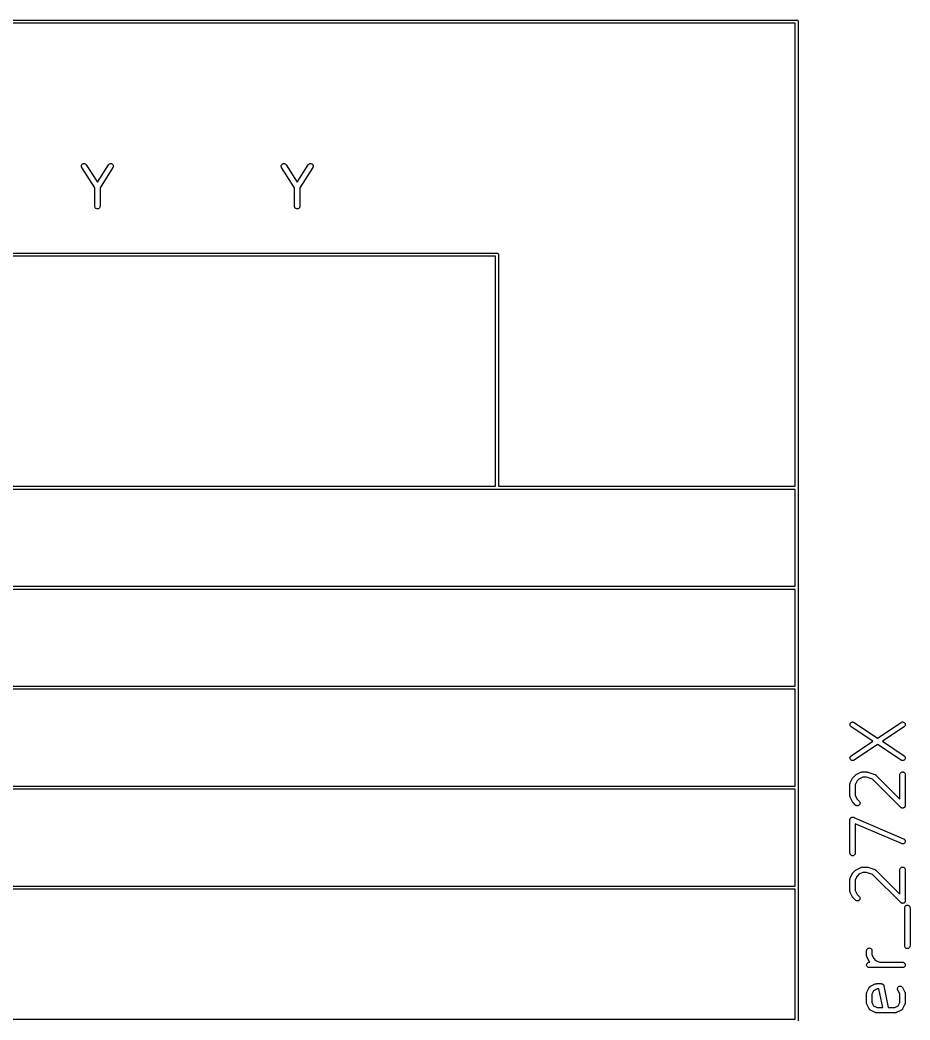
# Model space of a CAD drawing. Extents: x 1.13 to 10.7, y -7.15 to -1.11.
# Drawn here: x 6.684 to 8.02, y -2.899 to -1.398 of the extents above; entities that cross this region are included whole.
import ezdxf

# ---------------------------------------------------------------- set-up
doc = ezdxf.new("R2010")
doc.units = 0
doc.header["$MEASUREMENT"] = 0
doc.layers.add('BLACK', color=7, linetype='CONTINUOUS')

msp = doc.modelspace()

# ---------------------------------------------------------------- linework, layer by layer
at = {"layer": 'BLACK', "linetype": 'CONTINUOUS'}
for p, q in [((5.35012, -1.39764), (7.84988, -1.39764)), ((7.84764, -1.40236), (5.35236, -1.40236)), ((7.84764, -2.09764), (7.84764, -1.40236)), ((7.84988, -1.39764), (7.85, -1.39763)), ((7.85, -1.39763), (7.85012, -1.39764)), ((7.85012, -1.39764), (7.85012, -1.39764)), ((7.85012, -1.39764), (7.85046, -1.39767)), ((7.85046, -1.39767), (7.85091, -1.39781)), ((7.85091, -1.39781), (7.85132, -1.39803)), ((7.85132, -1.39803), (7.85168, -1.39832)), ((7.85168, -1.39832), (7.85197, -1.39868)), ((7.85197, -1.39868), (7.85219, -1.39909)), ((7.85219, -1.39909), (7.85233, -1.39954)), ((7.85233, -1.39954), (7.85237, -1.4)), ((7.85237, -1.4), (7.85236, -1.40012)), ((7.85236, -1.40012), (7.85236, -2.09988)), ((6.776, -1.61701), (6.7761, -1.61623)), ((6.77605, -1.61779), (6.776, -1.61701)), ((6.77625, -1.61854), (6.77605, -1.61779)), ((6.7761, -1.61623), (6.77636, -1.61549)), ((6.7766, -1.61924), (6.77625, -1.61854)), ((6.77636, -1.61549), (6.77674, -1.61482)), ((6.77663, -1.61929), (6.7766, -1.61924)), ((6.796, -1.64974), (6.77663, -1.61929)), ((6.77674, -1.61482), (6.77726, -1.61423)), ((6.77726, -1.61423), (6.77788, -1.61375)), ((6.77788, -1.61375), (6.77857, -1.61341)), ((6.77857, -1.61341), (6.77933, -1.6132)), ((6.77933, -1.6132), (6.78011, -1.61314)), ((6.78011, -1.61314), (6.78088, -1.61324)), ((6.78088, -1.61324), (6.78162, -1.61349)), ((6.78162, -1.61349), (6.7823, -1.61387)), ((6.7823, -1.61387), (6.78289, -1.61438)), ((6.78289, -1.61438), (6.78337, -1.615)), ((6.78337, -1.615), (6.8, -1.64112)), ((6.8, -1.64112), (6.81663, -1.615)), ((6.82337, -1.61929), (6.804, -1.64974)), ((6.81663, -1.615), (6.81666, -1.61495)), ((6.81666, -1.61495), (6.81715, -1.61434)), ((6.81715, -1.61434), (6.81774, -1.61384)), ((6.81774, -1.61384), (6.81843, -1.61346)), ((6.81843, -1.61346), (6.81917, -1.61323)), ((6.81917, -1.61323), (6.81995, -1.61314)), ((6.81995, -1.61314), (6.82073, -1.61321)), ((6.82073, -1.61321), (6.82148, -1.61343)), ((6.82148, -1.61343), (6.82217, -1.61378)), ((6.82217, -1.61378), (6.82278, -1.61427)), ((6.82278, -1.61427), (6.82329, -1.61486)), ((6.82329, -1.61486), (6.82367, -1.61555)), ((6.82373, -1.61859), (6.82337, -1.61929)), ((6.82367, -1.61555), (6.82391, -1.61629)), ((6.82394, -1.61784), (6.82373, -1.61859)), ((6.82391, -1.61629), (6.824, -1.61706)), ((6.824, -1.61706), (6.82394, -1.61784)), ((7.076, -1.61701), (7.0761, -1.61623)), ((7.07605, -1.61779), (7.076, -1.61701)), ((7.07625, -1.61854), (7.07605, -1.61779)), ((7.0761, -1.61623), (7.07636, -1.61549)), ((7.0766, -1.61924), (7.07625, -1.61854)), ((7.07636, -1.61549), (7.07674, -1.61482)), ((7.07663, -1.61929), (7.0766, -1.61924)), ((7.096, -1.64974), (7.07663, -1.61929)), ((7.07674, -1.61482), (7.07726, -1.61423)), ((7.07726, -1.61423), (7.07788, -1.61375)), ((7.07788, -1.61375), (7.07857, -1.61341)), ((7.07857, -1.61341), (7.07933, -1.6132)), ((7.07933, -1.6132), (7.08011, -1.61314)), ((7.08011, -1.61314), (7.08088, -1.61324)), ((7.08088, -1.61324), (7.08162, -1.61349)), ((7.08162, -1.61349), (7.0823, -1.61387)), ((7.0823, -1.61387), (7.08289, -1.61438)), ((7.08289, -1.61438), (7.08337, -1.615)), ((7.08337, -1.615), (7.1, -1.64112)), ((7.1, -1.64112), (7.11663, -1.615)), ((7.12337, -1.61929), (7.104, -1.64974)), ((7.11663, -1.615), (7.11666, -1.61495)), ((7.11666, -1.61495), (7.11715, -1.61434)), ((7.11715, -1.61434), (7.11774, -1.61384)), ((7.11774, -1.61384), (7.11843, -1.61346)), ((7.11843, -1.61346), (7.11917, -1.61323)), ((7.11917, -1.61323), (7.11995, -1.61314)), ((7.11995, -1.61314), (7.12073, -1.61321)), ((7.12073, -1.61321), (7.12148, -1.61343)), ((7.12148, -1.61343), (7.12217, -1.61378)), ((7.12217, -1.61378), (7.12278, -1.61427)), ((7.12278, -1.61427), (7.12329, -1.61486)), ((7.12329, -1.61486), (7.12367, -1.61555)), ((7.12373, -1.61859), (7.12337, -1.61929)), ((7.12367, -1.61555), (7.12391, -1.61629)), ((7.12394, -1.61784), (7.12373, -1.61859)), ((7.12391, -1.61629), (7.124, -1.61706)), ((7.124, -1.61706), (7.12394, -1.61784)), ((6.796, -1.67714), (6.796, -1.64974)), ((6.804, -1.64974), (6.804, -1.67714)), ((7.096, -1.67714), (7.096, -1.64974)), ((7.104, -1.64974), (7.104, -1.67714)), ((6.79608, -1.67792), (6.796, -1.67714)), ((6.7963, -1.67867), (6.79608, -1.67792)), ((6.79667, -1.67936), (6.7963, -1.67867)), ((6.79716, -1.67996), (6.79667, -1.67936)), ((6.79776, -1.68046), (6.79716, -1.67996)), ((6.79845, -1.68083), (6.79776, -1.68046)), ((6.7992, -1.68106), (6.79845, -1.68083)), ((6.79997, -1.68114), (6.7992, -1.68106)), ((6.80075, -1.68107), (6.79997, -1.68114)), ((6.8015, -1.68085), (6.80075, -1.68107)), ((6.80219, -1.68049), (6.8015, -1.68085)), ((6.8028, -1.68), (6.80219, -1.68049)), ((6.8033, -1.6794), (6.8028, -1.68)), ((6.80368, -1.67872), (6.8033, -1.6794)), ((6.80391, -1.67797), (6.80368, -1.67872)), ((6.804, -1.6772), (6.80391, -1.67797)), ((6.804, -1.67714), (6.804, -1.6772)), ((7.09608, -1.67792), (7.096, -1.67714)), ((7.0963, -1.67867), (7.09608, -1.67792)), ((7.09667, -1.67936), (7.0963, -1.67867)), ((7.09716, -1.67996), (7.09667, -1.67936)), ((7.09776, -1.68046), (7.09716, -1.67996)), ((7.09845, -1.68083), (7.09776, -1.68046)), ((7.0992, -1.68106), (7.09845, -1.68083)), ((7.09997, -1.68114), (7.0992, -1.68106)), ((7.10075, -1.68107), (7.09997, -1.68114)), ((7.1015, -1.68085), (7.10075, -1.68107)), ((7.10219, -1.68049), (7.1015, -1.68085)), ((7.1028, -1.68), (7.10219, -1.68049)), ((7.1033, -1.6794), (7.1028, -1.68)), ((7.10368, -1.67872), (7.1033, -1.6794)), ((7.10391, -1.67797), (7.10368, -1.67872)), ((7.104, -1.6772), (7.10391, -1.67797)), ((7.104, -1.67714), (7.104, -1.6772)), ((5.80012, -1.74764), (7.39988, -1.74764)), ((7.39764, -1.75236), (5.80236, -1.75236)), ((7.39764, -2.09764), (7.39764, -1.75236)), ((7.39988, -1.74764), (7.4, -1.74763)), ((7.4, -1.74763), (7.40012, -1.74764)), ((7.40012, -1.74764), (7.40012, -1.74764)), ((7.40012, -1.74764), (7.40046, -1.74767)), ((7.40046, -1.74767), (7.40091, -1.74781)), ((7.40091, -1.74781), (7.40132, -1.74803)), ((7.40132, -1.74803), (7.40168, -1.74832)), ((7.40168, -1.74832), (7.40197, -1.74868)), ((7.40197, -1.74868), (7.40219, -1.74909)), ((7.40219, -1.74909), (7.40233, -1.74954)), ((7.40233, -1.74954), (7.40237, -1.75)), ((7.40237, -1.75), (7.40236, -1.75012)), ((7.40236, -1.75012), (7.40236, -2.09764)), ((5.80236, -2.09764), (7.39764, -2.09764)), ((7.40236, -2.09764), (7.84764, -2.09764)), ((7.85236, -2.09988), (7.85237, -2.1)), ((7.85237, -2.1), (7.85236, -2.10012)), ((7.85236, -2.10012), (7.85236, -2.24988)), ((7.39988, -2.10236), (5.80012, -2.10236)), ((7.4, -2.10237), (7.39988, -2.10236)), ((7.40012, -2.10236), (7.4, -2.10237)), ((7.84764, -2.10236), (7.40012, -2.10236)), ((7.84764, -2.24764), (7.84764, -2.10236)), ((5.35236, -2.24764), (7.84764, -2.24764)), ((7.85236, -2.24988), (7.85237, -2.25)), ((7.85237, -2.25), (7.85236, -2.25012)), ((7.85236, -2.25012), (7.85236, -2.39988)), ((7.84764, -2.25236), (5.35236, -2.25236)), ((7.84764, -2.39764), (7.84764, -2.25236)), ((5.35236, -2.39764), (7.84764, -2.39764)), ((7.85236, -2.39988), (7.85237, -2.4)), ((7.85237, -2.4), (7.85236, -2.40012)), ((7.85236, -2.40012), (7.85236, -2.54988)), ((7.84764, -2.40236), (5.35236, -2.40236)), ((7.84764, -2.54764), (7.84764, -2.40236)), ((7.92993, -2.45532), (7.93001, -2.45455)), ((7.93, -2.4561), (7.92993, -2.45532)), ((7.93022, -2.45685), (7.93, -2.4561)), ((7.93001, -2.45455), (7.93024, -2.4538)), ((7.93058, -2.45754), (7.93022, -2.45685)), ((7.93024, -2.4538), (7.93062, -2.45312)), ((7.93107, -2.45815), (7.93058, -2.45754)), ((7.93062, -2.45312), (7.93111, -2.45251)), ((7.93166, -2.45865), (7.93107, -2.45815)), ((7.93111, -2.45251), (7.93172, -2.45202)), ((7.93171, -2.45869), (7.93166, -2.45865)), ((7.96422, -2.48036), (7.93171, -2.45869)), ((7.93172, -2.45202), (7.93241, -2.45166)), ((7.93241, -2.45166), (7.93316, -2.45143)), ((7.93316, -2.45143), (7.93393, -2.45136)), ((7.93393, -2.45136), (7.93471, -2.45143)), ((7.93471, -2.45143), (7.93546, -2.45166)), ((7.93546, -2.45166), (7.93615, -2.45203)), ((7.93615, -2.45203), (7.97143, -2.47555)), ((7.97143, -2.47555), (8.00671, -2.45203)), ((8.01115, -2.45869), (7.97864, -2.48036)), ((8.00671, -2.45203), (8.00676, -2.452)), ((8.00676, -2.452), (8.00745, -2.45164)), ((8.00745, -2.45164), (8.0082, -2.45142)), ((8.0082, -2.45142), (8.00898, -2.45136)), ((8.00898, -2.45136), (8.00975, -2.45144)), ((8.00975, -2.45144), (8.0105, -2.45168)), ((8.0105, -2.45168), (8.01118, -2.45205)), ((8.01175, -2.45819), (8.01115, -2.45869)), ((8.01118, -2.45205), (8.01178, -2.45255)), ((8.01225, -2.45759), (8.01175, -2.45819)), ((8.01178, -2.45255), (8.01227, -2.45316)), ((8.01262, -2.4569), (8.01225, -2.45759)), ((8.01227, -2.45316), (8.01263, -2.45385)), ((8.01285, -2.45616), (8.01262, -2.4569)), ((8.01263, -2.45385), (8.01286, -2.4546)), ((8.01293, -2.45538), (8.01285, -2.45616)), ((8.01286, -2.4546), (8.01293, -2.45538)), ((7.93171, -2.50203), (7.96422, -2.48036)), ((7.97143, -2.48516), (7.93615, -2.50869)), ((8.00671, -2.50869), (7.97143, -2.48516)), ((7.97864, -2.48036), (8.01115, -2.50203)), ((7.92993, -2.50534), (7.93001, -2.50456)), ((7.93, -2.50611), (7.92993, -2.50534)), ((7.93022, -2.50686), (7.93, -2.50611)), ((7.93001, -2.50456), (7.93024, -2.50381)), ((7.93058, -2.50755), (7.93022, -2.50686)), ((7.93024, -2.50381), (7.93061, -2.50313)), ((7.93061, -2.50313), (7.93111, -2.50252)), ((7.93111, -2.50252), (7.93171, -2.50203)), ((8.01115, -2.50203), (8.01119, -2.50206)), ((8.01119, -2.50206), (8.01179, -2.50256)), ((8.01179, -2.50256), (8.01228, -2.50317)), ((8.01228, -2.50317), (8.01264, -2.50386)), ((8.01285, -2.50617), (8.01261, -2.50691)), ((8.01264, -2.50386), (8.01286, -2.50461)), ((8.01293, -2.50539), (8.01285, -2.50617)), ((8.01286, -2.50461), (8.01293, -2.50539)), ((7.93108, -2.50816), (7.93058, -2.50755)), ((7.93167, -2.50866), (7.93108, -2.50816)), ((7.93236, -2.50904), (7.93167, -2.50866)), ((7.9331, -2.50927), (7.93236, -2.50904)), ((7.93388, -2.50936), (7.9331, -2.50927)), ((7.93466, -2.50929), (7.93388, -2.50936)), ((7.93541, -2.50907), (7.93466, -2.50929)), ((7.9361, -2.50872), (7.93541, -2.50907)), ((7.93615, -2.50869), (7.9361, -2.50872)), ((8.0074, -2.50905), (8.00671, -2.50869)), ((8.00815, -2.50928), (8.0074, -2.50905)), ((8.00892, -2.50936), (8.00815, -2.50928)), ((8.0097, -2.50928), (8.00892, -2.50936)), ((8.01045, -2.50906), (8.0097, -2.50928)), ((8.01114, -2.50869), (8.01045, -2.50906)), ((8.01174, -2.5082), (8.01114, -2.50869)), ((8.01224, -2.5076), (8.01174, -2.5082)), ((8.01261, -2.50691), (8.01224, -2.5076)), ((7.93035, -2.54285), (7.93392, -2.53571)), ((7.93392, -2.53571), (7.93395, -2.53566)), ((7.93395, -2.53566), (7.93407, -2.53547)), ((7.93407, -2.53547), (7.93418, -2.53527)), ((7.93418, -2.53527), (7.93428, -2.53515)), ((7.93428, -2.53515), (7.93437, -2.53501)), ((7.93437, -2.53501), (7.93453, -2.53485)), ((7.93453, -2.53485), (7.93467, -2.53467)), ((7.93467, -2.53467), (7.93824, -2.5311)), ((7.93824, -2.5311), (7.93828, -2.53106)), ((7.93828, -2.53106), (7.93846, -2.53092)), ((7.93846, -2.53092), (7.93862, -2.53077)), ((7.93862, -2.53077), (7.93876, -2.53068)), ((7.93876, -2.53068), (7.93889, -2.53057)), ((7.93889, -2.53057), (7.93909, -2.53047)), ((7.93909, -2.53047), (7.93928, -2.53035)), ((7.93928, -2.53035), (7.94643, -2.52678)), ((7.94916, -2.53436), (7.94344, -2.53722)), ((7.94643, -2.52678), (7.94648, -2.52675)), ((7.94648, -2.52675), (7.94659, -2.52671)), ((7.94659, -2.52671), (7.94669, -2.52666)), ((7.94669, -2.52666), (7.94695, -2.52658)), ((7.94695, -2.52658), (7.94721, -2.52649)), ((7.94721, -2.52649), (7.94732, -2.52647)), ((7.94732, -2.52647), (7.94744, -2.52643)), ((7.94744, -2.52643), (7.94771, -2.52641)), ((7.94771, -2.52641), (7.94798, -2.52636)), ((7.94798, -2.52636), (7.9481, -2.52637)), ((7.9481, -2.52637), (7.94821, -2.52636)), ((7.94821, -2.52636), (7.95536, -2.52636)), ((7.95471, -2.53436), (7.94916, -2.53436)), ((7.96391, -2.53742), (7.95471, -2.53436)), ((7.95536, -2.52636), (7.95541, -2.52636)), ((7.95541, -2.52636), (7.95564, -2.52638)), ((7.95564, -2.52638), (7.95586, -2.52639)), ((7.95586, -2.52639), (7.95602, -2.52643)), ((7.95602, -2.52643), (7.95619, -2.52644)), ((7.95619, -2.52644), (7.9564, -2.52651)), ((7.9564, -2.52651), (7.95662, -2.52656)), ((7.95662, -2.52656), (7.96734, -2.53013)), ((7.96734, -2.53013), (7.96739, -2.53015)), ((7.96739, -2.53015), (7.9675, -2.5302)), ((7.9675, -2.5302), (7.96761, -2.53024)), ((7.96761, -2.53024), (7.96785, -2.53036)), ((7.96785, -2.53036), (7.9681, -2.53048)), ((7.9681, -2.53048), (7.96819, -2.53055)), ((7.96819, -2.53055), (7.9683, -2.5306)), ((7.9683, -2.5306), (7.96851, -2.53078)), ((7.96851, -2.53078), (7.96873, -2.53094)), ((7.96873, -2.53094), (7.96881, -2.53103)), ((7.96881, -2.53103), (7.9689, -2.5311)), ((7.9689, -2.5311), (8.00493, -2.56713)), ((8.00493, -2.5303), (8.00502, -2.52953)), ((8.00493, -2.53036), (8.00493, -2.5303)), ((8.00493, -2.56713), (8.00493, -2.53036)), ((8.00502, -2.52953), (8.00525, -2.52878)), ((8.00525, -2.52878), (8.00563, -2.5281)), ((8.00563, -2.5281), (8.00613, -2.5275)), ((8.00613, -2.5275), (8.00674, -2.52701)), ((8.00674, -2.52701), (8.00743, -2.52665)), ((8.00743, -2.52665), (8.00818, -2.52643)), ((8.00818, -2.52643), (8.00896, -2.52636)), ((8.00896, -2.52636), (8.00973, -2.52644)), ((8.00973, -2.52644), (8.01048, -2.52667)), ((8.01048, -2.52667), (8.01117, -2.52704)), ((8.01117, -2.52704), (8.01177, -2.52754)), ((8.01177, -2.52754), (8.01226, -2.52814)), ((8.01226, -2.52814), (8.01263, -2.52883)), ((8.01263, -2.52883), (8.01285, -2.52958)), ((8.01285, -2.52958), (8.01293, -2.53036)), ((8.01293, -2.53036), (8.01293, -2.57679)), ((5.35236, -2.54764), (7.84764, -2.54764)), ((7.85236, -2.54988), (7.85237, -2.55)), ((7.85237, -2.55), (7.85236, -2.55012)), ((7.85236, -2.55012), (7.85236, -2.69988)), ((7.92993, -2.54459), (7.92994, -2.54447)), ((7.92993, -2.54464), (7.92993, -2.54459)), ((7.92993, -2.5625), (7.92993, -2.54464)), ((7.92994, -2.54435), (7.92999, -2.54408)), ((7.92994, -2.54447), (7.92994, -2.54435)), ((7.92999, -2.54408), (7.93002, -2.54381)), ((7.93002, -2.54381), (7.93005, -2.5437)), ((7.93005, -2.5437), (7.93007, -2.54358)), ((7.93007, -2.54358), (7.93017, -2.54333)), ((7.93017, -2.54333), (7.93025, -2.54307)), ((7.93025, -2.54307), (7.93031, -2.54296)), ((7.93031, -2.54296), (7.93035, -2.54285)), ((7.94079, -2.53987), (7.93793, -2.54559)), ((7.93793, -2.54559), (7.93793, -2.56156)), ((7.94344, -2.53722), (7.94079, -2.53987)), ((8.0061, -2.57961), (7.96391, -2.53742)), ((7.84764, -2.55236), (5.35236, -2.55236)), ((7.84764, -2.69764), (7.84764, -2.55236)), ((7.92994, -2.56262), (7.92993, -2.5625)), ((7.92994, -2.56273), (7.92994, -2.56262)), ((7.92998, -2.563), (7.92994, -2.56273)), ((7.93, -2.56328), (7.92998, -2.563)), ((7.93004, -2.56339), (7.93, -2.56328)), ((7.93006, -2.56351), (7.93004, -2.56339)), ((7.93015, -2.56376), (7.93006, -2.56351)), ((7.93023, -2.56402), (7.93015, -2.56376)), ((7.93029, -2.56413), (7.93023, -2.56402)), ((7.93033, -2.56424), (7.93029, -2.56413)), ((7.93035, -2.56429), (7.93033, -2.56424)), ((7.93392, -2.57143), (7.93035, -2.56429)), ((7.93793, -2.56156), (7.94079, -2.56727)), ((7.93404, -2.57162), (7.93392, -2.57143)), ((7.93415, -2.57182), (7.93404, -2.57162)), ((7.93425, -2.57195), (7.93415, -2.57182)), ((7.93434, -2.57209), (7.93425, -2.57195)), ((7.93449, -2.57226), (7.93434, -2.57209)), ((7.93463, -2.57243), (7.93449, -2.57226)), ((7.93467, -2.57247), (7.93463, -2.57243)), ((7.93824, -2.57604), (7.93467, -2.57247)), ((7.93885, -2.57654), (7.93824, -2.57604)), ((7.93953, -2.57691), (7.93885, -2.57654)), ((7.94028, -2.57714), (7.93953, -2.57691)), ((7.94106, -2.57721), (7.94028, -2.57714)), ((7.94079, -2.56727), (7.9439, -2.57039)), ((7.94183, -2.57714), (7.94106, -2.57721)), ((7.94258, -2.57692), (7.94183, -2.57714)), ((7.94327, -2.57655), (7.94258, -2.57692)), ((7.94388, -2.57606), (7.94327, -2.57655)), ((7.94438, -2.57546), (7.94388, -2.57606)), ((7.9439, -2.57039), (7.94394, -2.57043)), ((7.94394, -2.57043), (7.94443, -2.57104)), ((7.94475, -2.57478), (7.94438, -2.57546)), ((7.94443, -2.57104), (7.94479, -2.57173)), ((7.94499, -2.57403), (7.94475, -2.57478)), ((7.94479, -2.57173), (7.945, -2.57248)), ((7.94507, -2.57326), (7.94499, -2.57403)), ((7.945, -2.57248), (7.94507, -2.57326)), ((8.0064, -2.57986), (8.0061, -2.57961)), ((8.00669, -2.5801), (8.0064, -2.57986)), ((8.0067, -2.58011), (8.00669, -2.5801)), ((8.00704, -2.58029), (8.0067, -2.58011)), ((8.0067, -2.58011), (8.0067, -2.58011)), ((8.00738, -2.58047), (8.00704, -2.58029)), ((8.00739, -2.58048), (8.00738, -2.58047)), ((8.00776, -2.58059), (8.00739, -2.58048)), ((8.00739, -2.58048), (8.00739, -2.58048)), ((8.00812, -2.5807), (8.00776, -2.58059)), ((8.00813, -2.5807), (8.00812, -2.5807)), ((8.00814, -2.58071), (8.00813, -2.5807)), ((8.00852, -2.58075), (8.00814, -2.58071)), ((8.0089, -2.58079), (8.00852, -2.58075)), ((8.00891, -2.58079), (8.0089, -2.58079)), ((8.0093, -2.58075), (8.00891, -2.58079)), ((8.00891, -2.58079), (8.00891, -2.58079)), ((8.00968, -2.58071), (8.0093, -2.58075)), ((8.00969, -2.58071), (8.00968, -2.58071)), ((8.00968, -2.58071), (8.00968, -2.58071)), ((8.01006, -2.5806), (8.00969, -2.58071)), ((8.01043, -2.58049), (8.01006, -2.5806)), ((8.01044, -2.58049), (8.01043, -2.58049)), ((8.01043, -2.58049), (8.01043, -2.58049)), ((8.01078, -2.58031), (8.01044, -2.58049)), ((8.01112, -2.58013), (8.01078, -2.58031)), ((8.01113, -2.58013), (8.01112, -2.58013)), ((8.01112, -2.58013), (8.01112, -2.58013)), ((8.01144, -2.57988), (8.01113, -2.58013)), ((8.01173, -2.57964), (8.01144, -2.57988)), ((8.01174, -2.57963), (8.01173, -2.57964)), ((8.01173, -2.57964), (8.01173, -2.57964)), ((8.01198, -2.57934), (8.01174, -2.57963)), ((8.01223, -2.57905), (8.01198, -2.57934)), ((8.01224, -2.57903), (8.01223, -2.57904)), ((8.01223, -2.57904), (8.01223, -2.57905)), ((8.01242, -2.57869), (8.01224, -2.57903)), ((8.01261, -2.57836), (8.01242, -2.57869)), ((8.01273, -2.57798), (8.01261, -2.57835)), ((8.01261, -2.57835), (8.01261, -2.57836)), ((8.01261, -2.57836), (8.01261, -2.57836)), ((8.01284, -2.57762), (8.01273, -2.57798)), ((8.01289, -2.57721), (8.01284, -2.5776)), ((8.01284, -2.5776), (8.01284, -2.57761)), ((8.01284, -2.57761), (8.01284, -2.57762)), ((8.01293, -2.57684), (8.01289, -2.57721)), ((8.01293, -2.57679), (8.01293, -2.57683)), ((8.01293, -2.57683), (8.01293, -2.57683)), ((8.01293, -2.57683), (8.01293, -2.57683)), ((8.01293, -2.57683), (8.01293, -2.57684)), ((7.93014, -2.597), (7.93025, -2.59664)), ((7.93025, -2.59664), (7.93026, -2.59663)), ((7.93026, -2.59661), (7.93045, -2.59628)), ((7.93026, -2.59663), (7.93026, -2.59661)), ((7.93045, -2.59628), (7.93063, -2.59595)), ((7.93063, -2.59595), (7.93064, -2.59594)), ((7.93064, -2.59593), (7.93089, -2.59565)), ((7.93064, -2.59594), (7.93064, -2.59593)), ((7.93089, -2.59565), (7.93113, -2.59536)), ((7.93113, -2.59536), (7.93114, -2.59535)), ((7.93114, -2.59535), (7.93115, -2.59534)), ((7.93115, -2.59534), (7.93144, -2.5951)), ((7.93144, -2.5951), (7.93174, -2.59487)), ((7.93174, -2.59487), (7.93175, -2.59486)), ((7.93175, -2.59486), (7.93176, -2.59485)), ((7.93176, -2.59485), (7.9321, -2.59468)), ((7.9321, -2.59468), (7.93243, -2.59451)), ((7.93243, -2.59451), (7.93244, -2.5945)), ((7.93244, -2.5945), (7.93246, -2.5945)), ((7.93246, -2.5945), (7.93282, -2.59439)), ((7.93282, -2.59439), (7.93318, -2.59429)), ((7.93318, -2.59429), (7.93319, -2.59428)), ((7.93319, -2.59428), (7.93321, -2.59428)), ((7.93321, -2.59428), (7.93358, -2.59425)), ((7.93358, -2.59425), (7.93396, -2.59421)), ((7.93396, -2.59421), (7.93397, -2.59422)), ((7.93397, -2.59422), (7.93398, -2.59421)), ((7.93398, -2.59421), (7.93436, -2.59426)), ((7.93436, -2.59426), (7.93473, -2.5943)), ((7.93473, -2.5943), (7.93475, -2.5943)), ((7.93475, -2.5943), (7.93476, -2.5943)), ((7.93476, -2.5943), (7.93512, -2.59442)), ((7.93512, -2.59442), (7.93548, -2.59453)), ((7.93548, -2.59453), (7.93549, -2.59453)), ((7.93549, -2.59453), (7.9355, -2.59454)), ((7.9355, -2.59454), (8.0105, -2.62668)), ((7.92993, -2.59813), (7.92997, -2.59776)), ((7.92993, -2.59814), (7.92993, -2.59813)), ((7.92993, -2.59816), (7.92993, -2.59814)), ((7.92993, -2.59821), (7.92993, -2.59816)), ((7.92993, -2.64821), (7.92993, -2.59821)), ((7.92997, -2.59776), (7.93002, -2.59738)), ((7.93002, -2.59736), (7.93014, -2.597)), ((7.93002, -2.59737), (7.93002, -2.59736)), ((7.93002, -2.59738), (7.93002, -2.59737)), ((8.00735, -2.63403), (7.93793, -2.60428)), ((7.93793, -2.60428), (7.93793, -2.64821)), ((8.0105, -2.62668), (8.01056, -2.6267)), ((8.01056, -2.6267), (8.01123, -2.62709)), ((8.0081, -2.63427), (8.00735, -2.63403)), ((8.00887, -2.63436), (8.0081, -2.63427)), ((8.00965, -2.63429), (8.00887, -2.63436)), ((8.0104, -2.63408), (8.00965, -2.63429)), ((8.0111, -2.63372), (8.0104, -2.63408)), ((8.01171, -2.63323), (8.0111, -2.63372)), ((8.01123, -2.62709), (8.01183, -2.6276)), ((8.01221, -2.63264), (8.01171, -2.63323)), ((8.01183, -2.6276), (8.01231, -2.62821)), ((8.01259, -2.63196), (8.01221, -2.63264)), ((8.01231, -2.62821), (8.01266, -2.62891)), ((8.01284, -2.63122), (8.01259, -2.63196)), ((8.01266, -2.62891), (8.01287, -2.62966)), ((8.01293, -2.63044), (8.01284, -2.63122)), ((8.01287, -2.62966), (8.01293, -2.63044)), ((7.93, -2.64899), (7.92993, -2.64821)), ((7.93023, -2.64974), (7.93, -2.64899)), ((7.9306, -2.65043), (7.93023, -2.64974)), ((7.93109, -2.65103), (7.9306, -2.65043)), ((7.93169, -2.65153), (7.93109, -2.65103)), ((7.93238, -2.6519), (7.93169, -2.65153)), ((7.93312, -2.65213), (7.93238, -2.6519)), ((7.9339, -2.65221), (7.93312, -2.65213)), ((7.93468, -2.65214), (7.9339, -2.65221)), ((7.93543, -2.65192), (7.93468, -2.65214)), ((7.93612, -2.65156), (7.93543, -2.65192)), ((7.93673, -2.65107), (7.93612, -2.65156)), ((7.93723, -2.65047), (7.93673, -2.65107)), ((7.93761, -2.64979), (7.93723, -2.65047)), ((7.93784, -2.64905), (7.93761, -2.64979)), ((7.93793, -2.64827), (7.93784, -2.64905)), ((7.93793, -2.64821), (7.93793, -2.64827)), ((7.93928, -2.67321), (7.94643, -2.66964)), ((7.94643, -2.66964), (7.94648, -2.66961)), ((7.94648, -2.66961), (7.94659, -2.66957)), ((7.94659, -2.66957), (7.94669, -2.66952)), ((7.94669, -2.66952), (7.94695, -2.66944)), ((7.94695, -2.66944), (7.94721, -2.66934)), ((7.94721, -2.66934), (7.94732, -2.66932)), ((7.94732, -2.66932), (7.94744, -2.66929)), ((7.94744, -2.66929), (7.94771, -2.66926)), ((7.94771, -2.66926), (7.94798, -2.66922)), ((7.94798, -2.66922), (7.9481, -2.66923)), ((7.9481, -2.66923), (7.94821, -2.66921)), ((7.94821, -2.66921), (7.95536, -2.66921)), ((7.95536, -2.66921), (7.95541, -2.66921)), ((7.95541, -2.66921), (7.95564, -2.66924)), ((7.95564, -2.66924), (7.95586, -2.66925)), ((7.95586, -2.66925), (7.95602, -2.66928)), ((7.95602, -2.66928), (7.95619, -2.6693)), ((7.95619, -2.6693), (7.9564, -2.66937)), ((7.9564, -2.66937), (7.95662, -2.66942)), ((7.95662, -2.66942), (7.96734, -2.67299)), ((8.00502, -2.67238), (8.00525, -2.67164)), ((8.00525, -2.67164), (8.00563, -2.67095)), ((8.00563, -2.67095), (8.00613, -2.67036)), ((8.00613, -2.67036), (8.00674, -2.66987)), ((8.00674, -2.66987), (8.00743, -2.66951)), ((8.00743, -2.66951), (8.00818, -2.66929)), ((8.00818, -2.66929), (8.00896, -2.66921)), ((8.00896, -2.66921), (8.00973, -2.6693)), ((8.00973, -2.6693), (8.01048, -2.66953)), ((8.01048, -2.66953), (8.01117, -2.6699)), ((8.01117, -2.6699), (8.01177, -2.6704)), ((8.01177, -2.6704), (8.01226, -2.671)), ((8.01226, -2.671), (8.01263, -2.67169)), ((8.01263, -2.67169), (8.01285, -2.67244)), ((7.92994, -2.68721), (7.92999, -2.68694)), ((7.92999, -2.68694), (7.93002, -2.68667)), ((7.93002, -2.68667), (7.93005, -2.68656)), ((7.93005, -2.68656), (7.93007, -2.68644)), ((7.93007, -2.68644), (7.93017, -2.68618)), ((7.93017, -2.68618), (7.93025, -2.68592)), ((7.93025, -2.68592), (7.93031, -2.68582)), ((7.93031, -2.68582), (7.93035, -2.68571)), ((7.93035, -2.68571), (7.93392, -2.67857)), ((7.93392, -2.67857), (7.93395, -2.67852)), ((7.93395, -2.67852), (7.93407, -2.67833)), ((7.93407, -2.67833), (7.93418, -2.67813)), ((7.93418, -2.67813), (7.93428, -2.678)), ((7.93428, -2.678), (7.93437, -2.67786)), ((7.93437, -2.67786), (7.93453, -2.6777)), ((7.93453, -2.6777), (7.93467, -2.67753)), ((7.93467, -2.67753), (7.93824, -2.67396)), ((7.94079, -2.68273), (7.93793, -2.68844)), ((7.93824, -2.67396), (7.93828, -2.67392)), ((7.93828, -2.67392), (7.93846, -2.67378)), ((7.93846, -2.67378), (7.93862, -2.67362)), ((7.93862, -2.67362), (7.93876, -2.67353)), ((7.93876, -2.67353), (7.93889, -2.67343)), ((7.93889, -2.67343), (7.93909, -2.67333)), ((7.93909, -2.67333), (7.93928, -2.67321)), ((7.94344, -2.68007), (7.94079, -2.68273)), ((7.94916, -2.67721), (7.94344, -2.68007)), ((7.95471, -2.67721), (7.94916, -2.67721)), ((7.96391, -2.68028), (7.95471, -2.67721)), ((8.0061, -2.72247), (7.96391, -2.68028)), ((7.96734, -2.67299), (7.96739, -2.67301)), ((7.96739, -2.67301), (7.9675, -2.67306)), ((7.9675, -2.67306), (7.96761, -2.67309)), ((7.96761, -2.67309), (7.96785, -2.67322)), ((7.96785, -2.67322), (7.9681, -2.67334)), ((7.9681, -2.67334), (7.96819, -2.67341)), ((7.96819, -2.67341), (7.9683, -2.67346)), ((7.9683, -2.67346), (7.96851, -2.67364)), ((7.96851, -2.67364), (7.96873, -2.6738)), ((7.96873, -2.6738), (7.96881, -2.67388)), ((7.96881, -2.67388), (7.9689, -2.67396)), ((7.9689, -2.67396), (8.00493, -2.70999)), ((8.00493, -2.67316), (8.00502, -2.67238)), ((8.00493, -2.67321), (8.00493, -2.67316)), ((8.00493, -2.70999), (8.00493, -2.67321)), ((8.01285, -2.67244), (8.01293, -2.67321)), ((8.01293, -2.67321), (8.01293, -2.71964)), ((5.35236, -2.69764), (7.84764, -2.69764)), ((7.85236, -2.69988), (7.85237, -2.7)), ((7.85237, -2.7), (7.85236, -2.70012)), ((7.85236, -2.70012), (7.85236, -2.89988)), ((7.92993, -2.68744), (7.92994, -2.68733)), ((7.92993, -2.6875), (7.92993, -2.68744)), ((7.92993, -2.70536), (7.92993, -2.6875)), ((7.92994, -2.68733), (7.92994, -2.68721)), ((7.93793, -2.68844), (7.93793, -2.70441)), ((7.84764, -2.70236), (5.35236, -2.70236)), ((7.84764, -2.89764), (7.84764, -2.70236)), ((7.92994, -2.70547), (7.92993, -2.70536)), ((7.92994, -2.70559), (7.92994, -2.70547)), ((7.92998, -2.70586), (7.92994, -2.70559)), ((7.93, -2.70613), (7.92998, -2.70586)), ((7.93004, -2.70625), (7.93, -2.70613)), ((7.93006, -2.70636), (7.93004, -2.70625)), ((7.93015, -2.70662), (7.93006, -2.70636)), ((7.93023, -2.70688), (7.93015, -2.70662)), ((7.93029, -2.70699), (7.93023, -2.70688)), ((7.93033, -2.7071), (7.93029, -2.70699)), ((7.93035, -2.70715), (7.93033, -2.7071)), ((7.93392, -2.71429), (7.93035, -2.70715)), ((7.93404, -2.71448), (7.93392, -2.71429)), ((7.93415, -2.71468), (7.93404, -2.71448)), ((7.93425, -2.71481), (7.93415, -2.71468)), ((7.93434, -2.71495), (7.93425, -2.71481)), ((7.93449, -2.71511), (7.93434, -2.71495)), ((7.93463, -2.71529), (7.93449, -2.71511)), ((7.93467, -2.71533), (7.93463, -2.71529)), ((7.93824, -2.7189), (7.93467, -2.71533)), ((7.93793, -2.70441), (7.94079, -2.71013)), ((7.94079, -2.71013), (7.9439, -2.71324)), ((7.9439, -2.71324), (7.94394, -2.71328)), ((7.94394, -2.71328), (7.94443, -2.71389)), ((7.94443, -2.71389), (7.94479, -2.71459)), ((7.94499, -2.71689), (7.94475, -2.71763)), ((7.94479, -2.71459), (7.945, -2.71534)), ((7.94507, -2.71611), (7.94499, -2.71689)), ((7.945, -2.71534), (7.94507, -2.71611)), ((7.93885, -2.7194), (7.93824, -2.7189)), ((7.93953, -2.71976), (7.93885, -2.7194)), ((7.94028, -2.71999), (7.93953, -2.71976)), ((7.94106, -2.72007), (7.94028, -2.71999)), ((7.94183, -2.72), (7.94106, -2.72007)), ((7.94258, -2.71977), (7.94183, -2.72)), ((7.94327, -2.71941), (7.94258, -2.71977)), ((7.94388, -2.71892), (7.94327, -2.71941)), ((7.94438, -2.71832), (7.94388, -2.71892)), ((7.94475, -2.71763), (7.94438, -2.71832)), ((8.0064, -2.72272), (8.0061, -2.72247)), ((8.00669, -2.72296), (8.0064, -2.72272)), ((8.0067, -2.72296), (8.00669, -2.72296)), ((8.0067, -2.72297), (8.0067, -2.72296)), ((8.00705, -2.72315), (8.0067, -2.72297)), ((8.00738, -2.72333), (8.00705, -2.72315)), ((8.00739, -2.72333), (8.00738, -2.72333)), ((8.00739, -2.72334), (8.00739, -2.72333)), ((8.00776, -2.72345), (8.00739, -2.72334)), ((8.00812, -2.72356), (8.00776, -2.72345)), ((8.00813, -2.72356), (8.00812, -2.72356)), ((8.00814, -2.72356), (8.00813, -2.72356)), ((8.00852, -2.7236), (8.00814, -2.72356)), ((8.0089, -2.72364), (8.00852, -2.7236)), ((8.00891, -2.72364), (8.0089, -2.72364)), ((8.00929, -2.72361), (8.00891, -2.72364)), ((8.00891, -2.72364), (8.00891, -2.72364)), ((8.00968, -2.72357), (8.00929, -2.72361)), ((8.00969, -2.72357), (8.00968, -2.72357)), ((8.00968, -2.72357), (8.00968, -2.72357)), ((8.01006, -2.72346), (8.00969, -2.72357)), ((8.01043, -2.72335), (8.01006, -2.72346)), ((8.01044, -2.72335), (8.01043, -2.72335)), ((8.01043, -2.72335), (8.01043, -2.72335)), ((8.01078, -2.72316), (8.01044, -2.72335)), ((8.01112, -2.72299), (8.01078, -2.72316)), ((8.01113, -2.72298), (8.01112, -2.72299)), ((8.01112, -2.72299), (8.01112, -2.72299)), ((8.01143, -2.72274), (8.01113, -2.72298)), ((8.01173, -2.7225), (8.01143, -2.72274)), ((8.01174, -2.72249), (8.01173, -2.7225)), ((8.01173, -2.7225), (8.01173, -2.7225)), ((8.01198, -2.7222), (8.01174, -2.72249)), ((8.01223, -2.7219), (8.01198, -2.7222)), ((8.01207, -2.7303), (8.01216, -2.72953)), ((8.01207, -2.73036), (8.01207, -2.7303)), ((8.01207, -2.7875), (8.01207, -2.73036)), ((8.01216, -2.72953), (8.01239, -2.72878)), ((8.01224, -2.72189), (8.01223, -2.7219)), ((8.01223, -2.7219), (8.01223, -2.7219)), ((8.01242, -2.72156), (8.01224, -2.72189)), ((8.01239, -2.72878), (8.01277, -2.7281)), ((8.01261, -2.72122), (8.01242, -2.72156)), ((8.01272, -2.72084), (8.01261, -2.72121)), ((8.01261, -2.72121), (8.01261, -2.72121)), ((8.01261, -2.72121), (8.01261, -2.72122)), ((8.01284, -2.72047), (8.01272, -2.72084)), ((8.01277, -2.7281), (8.01327, -2.7275)), ((8.01289, -2.72008), (8.01284, -2.72046)), ((8.01284, -2.72046), (8.01284, -2.72047)), ((8.01284, -2.72047), (8.01284, -2.72047)), ((8.01293, -2.7197), (8.01289, -2.72008)), ((8.01293, -2.71964), (8.01293, -2.71968)), ((8.01293, -2.71968), (8.01293, -2.71968)), ((8.01293, -2.71968), (8.01293, -2.71969)), ((8.01293, -2.71969), (8.01293, -2.7197)), ((8.01327, -2.7275), (8.01388, -2.72701)), ((8.01388, -2.72701), (8.01457, -2.72665)), ((8.01457, -2.72665), (8.01532, -2.72643)), ((8.01532, -2.72643), (8.0161, -2.72636)), ((8.0161, -2.72636), (8.01688, -2.72644)), ((8.01688, -2.72644), (8.01762, -2.72667)), ((8.01762, -2.72667), (8.01831, -2.72704)), ((8.01831, -2.72704), (8.01891, -2.72754)), ((8.01891, -2.72754), (8.0194, -2.72814)), ((8.0194, -2.72814), (8.01977, -2.72883)), ((8.01977, -2.72883), (8.02, -2.72958)), ((8.02, -2.72958), (8.02007, -2.73036)), ((8.02007, -2.73036), (8.02007, -2.7875)), ((7.95563, -2.79238), (7.95613, -2.79178)), ((7.95613, -2.79178), (7.95674, -2.7913)), ((7.95674, -2.7913), (7.95743, -2.79093)), ((7.95743, -2.79093), (7.95818, -2.79071)), ((7.95818, -2.79071), (7.95896, -2.79064)), ((7.95896, -2.79064), (7.95973, -2.79072)), ((7.95973, -2.79072), (7.96048, -2.79096)), ((7.96048, -2.79096), (7.96117, -2.79133)), ((7.96117, -2.79133), (7.96177, -2.79182)), ((7.96177, -2.79182), (7.96226, -2.79243)), ((8.01215, -2.78828), (8.01207, -2.7875)), ((8.01237, -2.78902), (8.01215, -2.78828)), ((8.01274, -2.78971), (8.01237, -2.78902)), ((8.01323, -2.79032), (8.01274, -2.78971)), ((8.01383, -2.79082), (8.01323, -2.79032)), ((8.01452, -2.79119), (8.01383, -2.79082)), ((8.01527, -2.79142), (8.01452, -2.79119)), ((8.01604, -2.7915), (8.01527, -2.79142)), ((8.01682, -2.79143), (8.01604, -2.7915)), ((8.01757, -2.79121), (8.01682, -2.79143)), ((8.01826, -2.79085), (8.01757, -2.79121)), ((8.01887, -2.79036), (8.01826, -2.79085)), ((8.01937, -2.78976), (8.01887, -2.79036)), ((8.01975, -2.78908), (8.01937, -2.78976)), ((8.01998, -2.78833), (8.01975, -2.78908)), ((8.02007, -2.78756), (8.01998, -2.78833)), ((8.02007, -2.7875), (8.02007, -2.78756)), ((7.95493, -2.79459), (7.95502, -2.79381)), ((7.95493, -2.79464), (7.95493, -2.79459)), ((7.95493, -2.80179), (7.95493, -2.79464)), ((7.95494, -2.8019), (7.95493, -2.80179)), ((7.95494, -2.80202), (7.95494, -2.8019)), ((7.95498, -2.80229), (7.95494, -2.80202)), ((7.955, -2.80256), (7.95498, -2.80229)), ((7.95504, -2.80268), (7.955, -2.80256)), ((7.95502, -2.79381), (7.95525, -2.79307)), ((7.95506, -2.80279), (7.95504, -2.80268)), ((7.95515, -2.80305), (7.95506, -2.80279)), ((7.95523, -2.80331), (7.95515, -2.80305)), ((7.95529, -2.80341), (7.95523, -2.80331)), ((7.95525, -2.79307), (7.95563, -2.79238)), ((7.95533, -2.80352), (7.95529, -2.80341)), ((7.95535, -2.80357), (7.95533, -2.80352)), ((7.95892, -2.81072), (7.95535, -2.80357)), ((7.96226, -2.79243), (7.96263, -2.79312)), ((7.96263, -2.79312), (7.96285, -2.79387)), ((7.96285, -2.79387), (7.96293, -2.79464)), ((7.96293, -2.79464), (7.96293, -2.80084)), ((7.96293, -2.80084), (7.96579, -2.80656)), ((7.96579, -2.80656), (7.96844, -2.80921)), ((7.95493, -2.81604), (7.95501, -2.81527)), ((7.955, -2.81682), (7.95493, -2.81604)), ((7.95522, -2.81757), (7.955, -2.81682)), ((7.95501, -2.81527), (7.95524, -2.81452)), ((7.95558, -2.81826), (7.95522, -2.81757)), ((7.95524, -2.81452), (7.95561, -2.81383)), ((7.95607, -2.81887), (7.95558, -2.81826)), ((7.95561, -2.81383), (7.95611, -2.81323)), ((7.95667, -2.81937), (7.95607, -2.81887)), ((7.95611, -2.81323), (7.95671, -2.81274)), ((7.95735, -2.81975), (7.95667, -2.81937)), ((7.95671, -2.81274), (7.9574, -2.81237)), ((7.9581, -2.81998), (7.95735, -2.81975)), ((7.9574, -2.81237), (7.95815, -2.81215)), ((7.95887, -2.82007), (7.9581, -2.81998)), ((7.95815, -2.81215), (7.95893, -2.81207)), ((7.95893, -2.82007), (7.95887, -2.82007)), ((7.95904, -2.81091), (7.95892, -2.81072)), ((7.95893, -2.81207), (7.95999, -2.81207)), ((8.00893, -2.82007), (7.95893, -2.82007)), ((7.95915, -2.81111), (7.95904, -2.81091)), ((7.95925, -2.81124), (7.95915, -2.81111)), ((7.95934, -2.81138), (7.95925, -2.81124)), ((7.95949, -2.81154), (7.95934, -2.81138)), ((7.95963, -2.81172), (7.95949, -2.81154)), ((7.95967, -2.81176), (7.95963, -2.81172)), ((7.95999, -2.81207), (7.95967, -2.81176)), ((7.96844, -2.80921), (7.97416, -2.81207)), ((7.97416, -2.81207), (8.00893, -2.81207)), ((8.00893, -2.81207), (8.00898, -2.81207)), ((8.00971, -2.82), (8.00893, -2.82007)), ((8.00898, -2.81207), (8.00976, -2.81216)), ((8.01045, -2.81977), (8.00971, -2.82)), ((8.00976, -2.81216), (8.0105, -2.81239)), ((8.01114, -2.8194), (8.01045, -2.81977)), ((8.0105, -2.81239), (8.01119, -2.81277)), ((8.01175, -2.81891), (8.01114, -2.8194)), ((8.01119, -2.81277), (8.01179, -2.81327)), ((8.01224, -2.81831), (8.01175, -2.81891)), ((8.01179, -2.81327), (8.01228, -2.81388)), ((8.01262, -2.81762), (8.01224, -2.81831)), ((8.01228, -2.81388), (8.01264, -2.81457)), ((8.01285, -2.81688), (8.01262, -2.81762)), ((8.01264, -2.81457), (8.01286, -2.81532)), ((8.01293, -2.8161), (8.01285, -2.81688)), ((8.01286, -2.81532), (8.01293, -2.8161)), ((7.95535, -2.85714), (7.95892, -2.85)), ((7.95892, -2.85), (7.95895, -2.84995)), ((7.95895, -2.84995), (7.95899, -2.84987)), ((7.95899, -2.84987), (7.95903, -2.8498)), ((7.95903, -2.8498), (7.95921, -2.84955)), ((7.95921, -2.84955), (7.95937, -2.84929)), ((7.95937, -2.84929), (7.95943, -2.84923)), ((7.95943, -2.84923), (7.95948, -2.84916)), ((7.95948, -2.84916), (7.9597, -2.84895)), ((7.9597, -2.84895), (7.95992, -2.84873)), ((7.95992, -2.84873), (7.95999, -2.84868)), ((7.95999, -2.84868), (7.96005, -2.84862)), ((7.96005, -2.84862), (7.96031, -2.84846)), ((7.96031, -2.84846), (7.96056, -2.84829)), ((7.96056, -2.84829), (7.96064, -2.84825)), ((7.96064, -2.84825), (7.96071, -2.84821)), ((7.96071, -2.84821), (7.96785, -2.84464)), ((7.96785, -2.84464), (7.9679, -2.84461)), ((7.9679, -2.84461), (7.96801, -2.84457)), ((7.96801, -2.84457), (7.96812, -2.84452)), ((7.96812, -2.84452), (7.96838, -2.84444)), ((7.96838, -2.84444), (7.96864, -2.84434)), ((7.96864, -2.84434), (7.96875, -2.84432)), ((7.96875, -2.84432), (7.96887, -2.84429)), ((7.96887, -2.84429), (7.96914, -2.84426)), ((7.96914, -2.84426), (7.96941, -2.84422)), ((7.96941, -2.84422), (7.96953, -2.84423)), ((7.96953, -2.84423), (7.96964, -2.84421)), ((7.96964, -2.84421), (7.97679, -2.84421)), ((7.97679, -2.84421), (7.9768, -2.84421)), ((7.9768, -2.84421), (7.97681, -2.84421)), ((7.97681, -2.84421), (7.97681, -2.84421)), ((7.97681, -2.84421), (7.97684, -2.84421)), ((7.97684, -2.84421), (7.97721, -2.84426)), ((7.97721, -2.84426), (7.97758, -2.84429)), ((7.97758, -2.84429), (7.9776, -2.8443)), ((7.9776, -2.8443), (7.97762, -2.8443)), ((7.97762, -2.8443), (7.97797, -2.84441)), ((7.97797, -2.84441), (7.97833, -2.84452)), ((7.97833, -2.84452), (7.97834, -2.84453)), ((7.97834, -2.84453), (7.97836, -2.84454)), ((7.97836, -2.84454), (7.97869, -2.84472)), ((7.97869, -2.84472), (7.97902, -2.84489)), ((7.97902, -2.84489), (7.97903, -2.84491)), ((7.97903, -2.84491), (7.97905, -2.84491)), ((7.97905, -2.84491), (7.97933, -2.84515)), ((7.97933, -2.84515), (7.97962, -2.84539)), ((7.97962, -2.84539), (7.97963, -2.8454)), ((7.97963, -2.8454), (7.97964, -2.84542)), ((7.97964, -2.84542), (7.97988, -2.8457)), ((7.97988, -2.8457), (7.98011, -2.84599)), ((7.98011, -2.84599), (7.98012, -2.84601)), ((7.98012, -2.84601), (7.98013, -2.84602)), ((7.98013, -2.84602), (7.98031, -2.84635)), ((7.98031, -2.84635), (7.98048, -2.84668)), ((7.98048, -2.84668), (7.98049, -2.8467)), ((7.98049, -2.8467), (7.98049, -2.84672)), ((7.98049, -2.84672), (7.9806, -2.84707)), ((7.9806, -2.84707), (7.98071, -2.84743)), ((7.98071, -2.84743), (7.98721, -2.87993)), ((8.00136, -2.85202), (8.00139, -2.85124)), ((8.00149, -2.85279), (8.00136, -2.85202)), ((8.00139, -2.85124), (8.00158, -2.85048)), ((8.00158, -2.85048), (8.0019, -2.84977)), ((8.0019, -2.84977), (8.00236, -2.84914)), ((8.00236, -2.84914), (8.00293, -2.84861)), ((8.00293, -2.84861), (8.00359, -2.8482)), ((8.00359, -2.8482), (8.00432, -2.84792)), ((8.00432, -2.84792), (8.00509, -2.84779)), ((8.00509, -2.84779), (8.00587, -2.84782)), ((8.00587, -2.84782), (8.00664, -2.848)), ((8.00664, -2.848), (8.00735, -2.84832)), ((8.00735, -2.84832), (8.00798, -2.84877)), ((8.00798, -2.84877), (8.00852, -2.84934)), ((8.00852, -2.84934), (8.00893, -2.85)), ((8.00893, -2.85), (8.01251, -2.85714)), ((7.95493, -2.85887), (7.95494, -2.85876)), ((7.95493, -2.85893), (7.95493, -2.85887)), ((7.95493, -2.87321), (7.95493, -2.85893)), ((7.95494, -2.85864), (7.95499, -2.85837)), ((7.95494, -2.85876), (7.95494, -2.85864)), ((7.95499, -2.85837), (7.95502, -2.8581)), ((7.95502, -2.8581), (7.95505, -2.85798)), ((7.95505, -2.85798), (7.95507, -2.85787)), ((7.95507, -2.85787), (7.95517, -2.85761)), ((7.95517, -2.85761), (7.95525, -2.85735)), ((7.95525, -2.85735), (7.95531, -2.85725)), ((7.95531, -2.85725), (7.95535, -2.85714)), ((7.96548, -2.85477), (7.96293, -2.85987)), ((7.96293, -2.85987), (7.96293, -2.87227)), ((7.97059, -2.85221), (7.96548, -2.85477)), ((7.97351, -2.85221), (7.97059, -2.85221)), ((7.97905, -2.87993), (7.97351, -2.85221)), ((8.00175, -2.85352), (8.00149, -2.85279)), ((8.00178, -2.85357), (8.00175, -2.85352)), ((8.00493, -2.85987), (8.00178, -2.85357)), ((8.00493, -2.87227), (8.00493, -2.85987)), ((8.01251, -2.85714), (8.01253, -2.85719)), ((8.01253, -2.85719), (8.01257, -2.8573)), ((8.01257, -2.8573), (8.01263, -2.8574)), ((8.01263, -2.8574), (8.01271, -2.85767)), ((8.01271, -2.85767), (8.0128, -2.85792)), ((8.0128, -2.85792), (8.01282, -2.85804)), ((8.01282, -2.85804), (8.01285, -2.85815)), ((8.01285, -2.85815), (8.01288, -2.85842)), ((8.01288, -2.85842), (8.01292, -2.85869)), ((8.01292, -2.85869), (8.01292, -2.85881)), ((8.01292, -2.85881), (8.01293, -2.85893)), ((8.01293, -2.85893), (8.01293, -2.87321)), ((7.95494, -2.87333), (7.95493, -2.87321)), ((7.95494, -2.87345), (7.95494, -2.87333)), ((7.95498, -2.87372), (7.95494, -2.87345)), ((7.955, -2.87399), (7.95498, -2.87372)), ((7.95504, -2.8741), (7.955, -2.87399)), ((7.95506, -2.87422), (7.95504, -2.8741)), ((7.95515, -2.87448), (7.95506, -2.87422)), ((7.95523, -2.87474), (7.95515, -2.87448)), ((7.95529, -2.87484), (7.95523, -2.87474)), ((7.95533, -2.87495), (7.95529, -2.87484)), ((7.95535, -2.875), (7.95533, -2.87495)), ((7.95892, -2.88215), (7.95535, -2.875)), ((7.95897, -2.88222), (7.95892, -2.88215)), ((7.96293, -2.87227), (7.96548, -2.87738)), ((7.96548, -2.87738), (7.97059, -2.87993)), ((7.97059, -2.87993), (7.97905, -2.87993)), ((7.98721, -2.87993), (7.99727, -2.87993)), ((7.99727, -2.87993), (8.00238, -2.87738)), ((8.00238, -2.87738), (8.00493, -2.87227)), ((8.00893, -2.88215), (8.00891, -2.8822)), ((8.01251, -2.875), (8.00893, -2.88215)), ((8.01255, -2.87489), (8.01251, -2.875)), ((8.01261, -2.87479), (8.01255, -2.87489)), ((8.01269, -2.87453), (8.01261, -2.87479)), ((8.01279, -2.87427), (8.01269, -2.87453)), ((8.01281, -2.87416), (8.01279, -2.87427)), ((8.01284, -2.87405), (8.01281, -2.87416)), ((8.01287, -2.87377), (8.01284, -2.87405)), ((8.01292, -2.8735), (8.01287, -2.87377)), ((8.01293, -2.87327), (8.01292, -2.87339)), ((8.01292, -2.87339), (8.01292, -2.8735)), ((8.01293, -2.87321), (8.01293, -2.87327)), ((7.959, -2.8823), (7.95897, -2.88222)), ((7.95918, -2.88255), (7.959, -2.8823)), ((7.95934, -2.88281), (7.95918, -2.88255)), ((7.9594, -2.88287), (7.95934, -2.88281)), ((7.95945, -2.88294), (7.9594, -2.88287)), ((7.95966, -2.88315), (7.95945, -2.88294)), ((7.95987, -2.88337), (7.95966, -2.88315)), ((7.95994, -2.88342), (7.95987, -2.88337)), ((7.96001, -2.88348), (7.95994, -2.88342)), ((7.96026, -2.88365), (7.96001, -2.88348)), ((7.96051, -2.88383), (7.96026, -2.88365)), ((7.96059, -2.88386), (7.96051, -2.88383)), ((7.96066, -2.88391), (7.96059, -2.88386)), ((7.96071, -2.88393), (7.96066, -2.88391)), ((7.96785, -2.88751), (7.96071, -2.88393)), ((7.96796, -2.88755), (7.96785, -2.88751)), ((7.96807, -2.88761), (7.96796, -2.88755)), ((7.96833, -2.88769), (7.96807, -2.88761)), ((7.96858, -2.88779), (7.96833, -2.88769)), ((7.9687, -2.88781), (7.96858, -2.88779)), ((7.96881, -2.88784), (7.9687, -2.88781)), ((7.96908, -2.88787), (7.96881, -2.88784)), ((7.96935, -2.88792), (7.96908, -2.88787)), ((7.96947, -2.88792), (7.96935, -2.88792)), ((7.96959, -2.88793), (7.96947, -2.88792)), ((7.96964, -2.88793), (7.96959, -2.88793)), ((7.99821, -2.88793), (7.96964, -2.88793)), ((7.99833, -2.88792), (7.99821, -2.88793)), ((7.99845, -2.88792), (7.99833, -2.88792)), ((7.99872, -2.88788), (7.99845, -2.88792)), ((7.99899, -2.88785), (7.99872, -2.88788)), ((7.9991, -2.88782), (7.99899, -2.88785)), ((7.99922, -2.8878), (7.9991, -2.88782)), ((7.99948, -2.88771), (7.99922, -2.8878)), ((7.99974, -2.88763), (7.99948, -2.88771)), ((7.99984, -2.88757), (7.99974, -2.88763)), ((7.99995, -2.88753), (7.99984, -2.88757)), ((8, -2.88751), (7.99995, -2.88753)), ((8.00715, -2.88393), (8, -2.88751)), ((8.00722, -2.88389), (8.00715, -2.88393)), ((8.0073, -2.88385), (8.00722, -2.88389)), ((8.00755, -2.88368), (8.0073, -2.88385)), ((8.00781, -2.88352), (8.00755, -2.88368)), ((8.00787, -2.88346), (8.00781, -2.88352)), ((8.00794, -2.88341), (8.00787, -2.88346)), ((8.00815, -2.88319), (8.00794, -2.88341)), ((8.00837, -2.88298), (8.00815, -2.88319)), ((8.00842, -2.88291), (8.00837, -2.88298)), ((8.00848, -2.88285), (8.00842, -2.88291)), ((8.00865, -2.8826), (8.00848, -2.88285)), ((8.00883, -2.88235), (8.00865, -2.8826)), ((8.00886, -2.88227), (8.00883, -2.88235)), ((8.00891, -2.8822), (8.00886, -2.88227)), ((5.35236, -2.89764), (7.84764, -2.89764))]:
    msp.add_line(p, q, dxfattribs=at)

doc.saveas('drawing.dxf')
